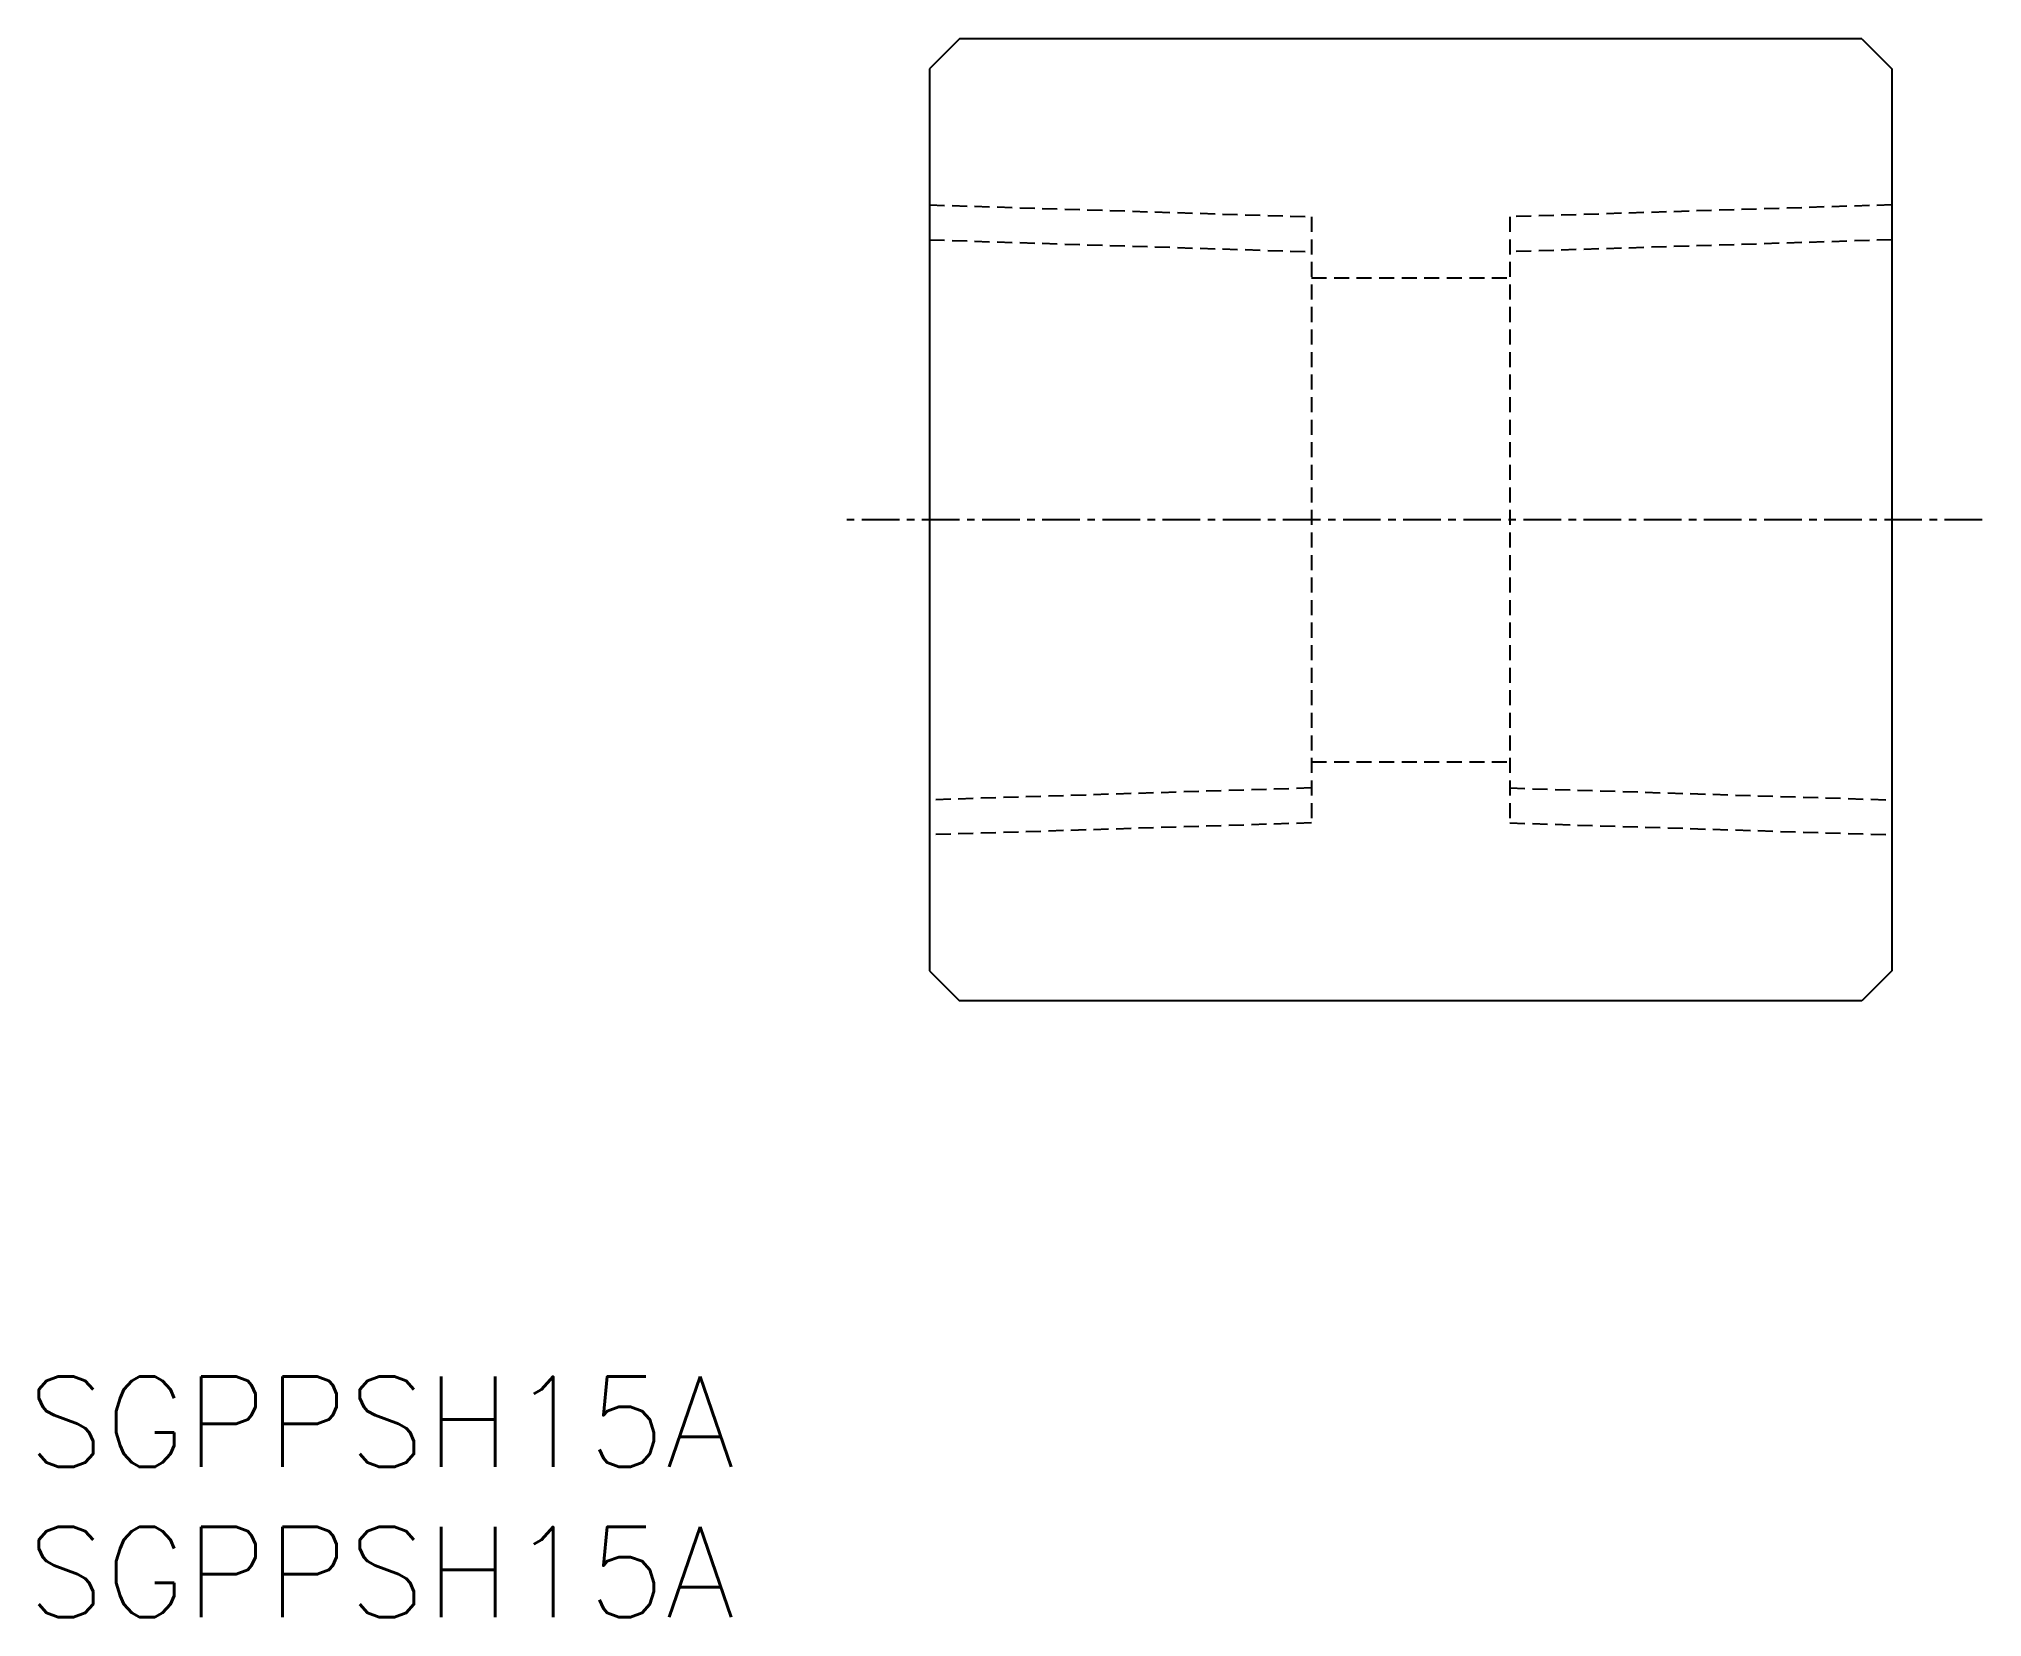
# Model space of a CAD drawing. Extents: x 0.4 to 65, y 0 to 52.5.
import ezdxf

# ---------------------------------------------------------------- set-up
doc = ezdxf.new("R2010")
doc.units = 0
doc.linetypes.add('CENTER', pattern=[2, 1.25, -0.25, 0.25, -0.25])
doc.linetypes.add('DASHED', pattern=[0.75, 0.5, -0.25])
doc.layers.get('0').update_dxf_attribs({"linetype": 'CONTINUOUS'})
doc.layers.add('CENTER', color=1, linetype='CENTER')
doc.styles.get("Standard").update_dxf_attribs({"font": 'txt.shx'})

# ---------------------------------------------------------------- blocks, each defined once
blk = doc.blocks.new('*U2')
at = {"color": 7, "linetype": 'CONTINUOUS'}
blk.add_text('SGPPSH15A', height=3, dxfattribs=at).set_placement((0, 0))
blk = doc.blocks.new('*U3')
at = {"color": 7, "linetype": 'CONTINUOUS'}
blk.add_text('SGPPSH15A', height=3, dxfattribs=at).set_placement((0, 5))

msp = doc.modelspace()

# ---------------------------------------------------------------- linework, layer by layer
at = {"color": 7, "linetype": 'CONTINUOUS'}
for p, q in [((31, 52.5), (30, 51.5)), ((61, 52.5), (31, 52.5)), ((61, 52.5), (62, 51.5)), ((30, 51.5), (30, 21.5)), ((62, 51.5), (62, 21.5)), ((30, 21.5), (31, 20.5)), ((62, 21.5), (61, 20.5)), ((61, 20.5), (31, 20.5))]:
    msp.add_line(p, q, dxfattribs=at)
at = {"color": 3, "linetype": 'DASHED'}
for p, q in [((30, 46.9775), (42.7, 46.580625)), ((42.7, 46.580625), (42.7, 26.419375)), ((62, 46.9775), (49.3, 46.580625)), ((49.3, 46.580625), (49.3, 26.419375)), ((30, 45.8155), (42.7, 45.418625)), ((62, 45.8155), (49.3, 45.418625)), ((42.7, 44.55), (49.3, 44.55)), ((42.7, 28.45), (49.3, 28.45)), ((42.7, 27.581375), (30, 27.1845)), ((49.3, 27.581375), (62, 27.1845)), ((42.7, 26.419375), (30, 26.0225)), ((49.3, 26.419375), (62, 26.0225))]:
    msp.add_line(p, q, dxfattribs=at)
at = {"layer": 'CENTER', "color": 1, "linetype": 'CENTER'}
msp.add_line((65, 36.5), (27, 36.5), dxfattribs=at)

# ---------------------------------------------------------------- block references
at = {"color": 7, "linetype": 'CONTINUOUS'}
for name in ['*U3', '*U2']:
    msp.add_blockref(name, (0, 0), dxfattribs=at)

doc.saveas('drawing.dxf')
